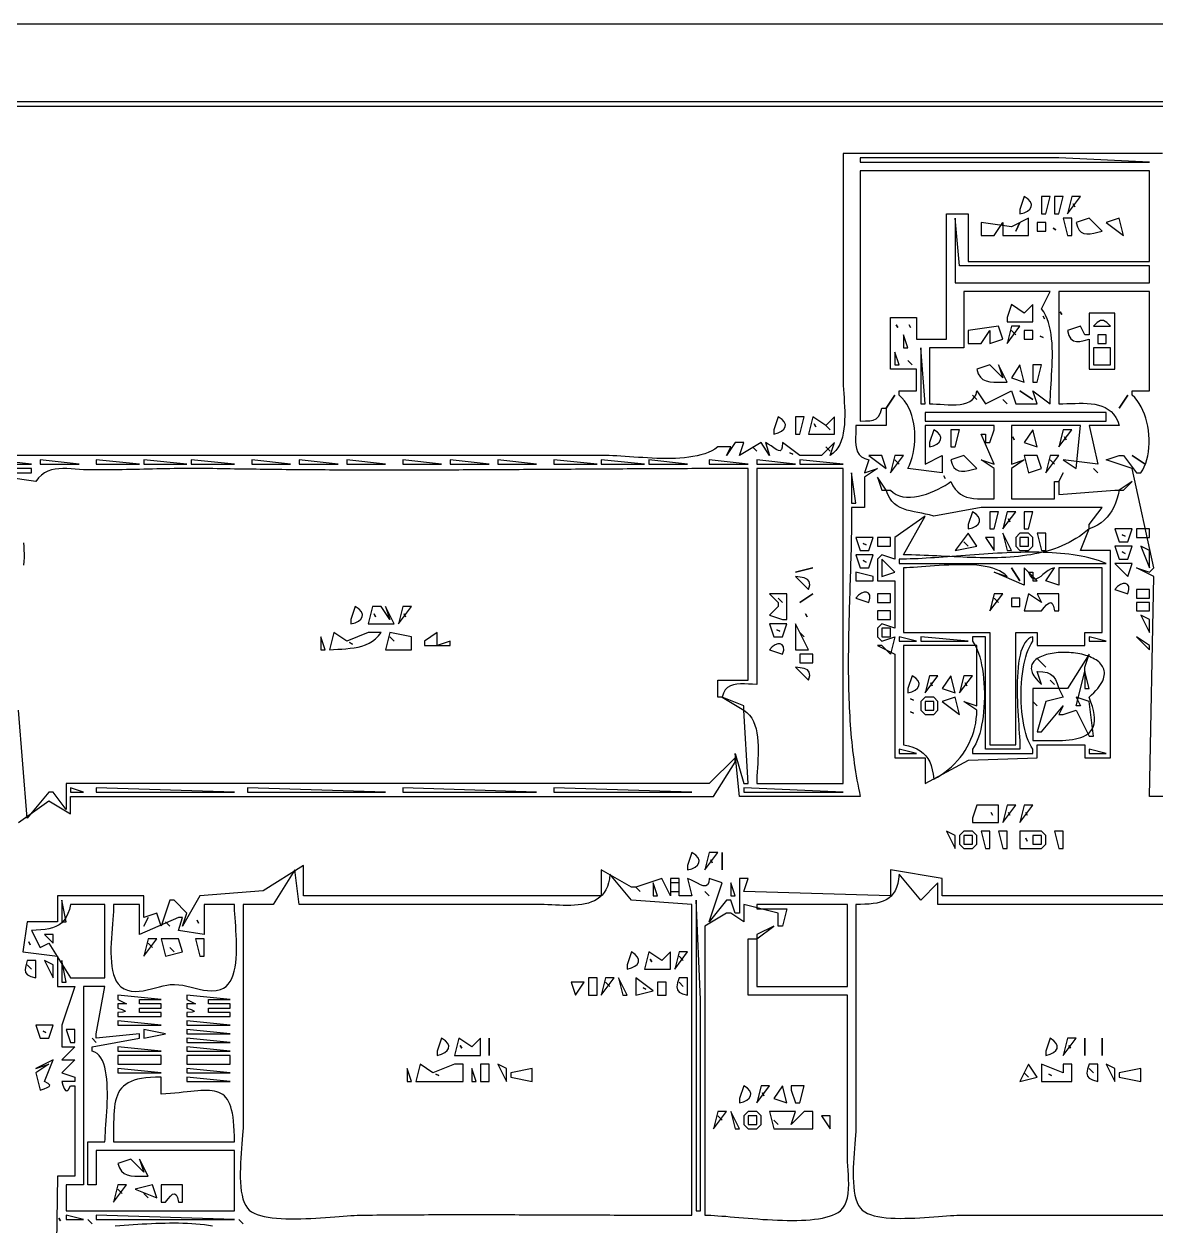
# Model space of a CAD drawing. Extents: x 0 to 1224, y 0 to 792.
# Drawn here: x 458.3 to 720.5, y 513.5 to 792 of the extents above; entities that cross this region are included whole.
import ezdxf

# ---------------------------------------------------------------- set-up
doc = ezdxf.new("R2010")
doc.units = 0
for name, color, linetype in [('C143', 143, 'CONTINUOUS'), ('C155', 155, 'CONTINUOUS'), ('C7', 7, 'CONTINUOUS')]:
    doc.layers.add(name, color=color, linetype=linetype)

msp = doc.modelspace()

# ---------------------------------------------------------------- linework, layer by layer
at = {"layer": 'C143'}
msp.add_lwpolyline([(687, 727), (686, 724), (686, 723), (692, 723), (692, 727), (690, 725), (687, 727)], dxfattribs=at)
at = {"layer": 'C155'}
for points in [[(690, 752), (689, 749), (689, 748), (689.971, 748.2821), (690.7403, 748.6607), (691.2878, 749.1186), (691.5935, 749.6387), (691.6376, 750.204), (691.4, 750.7973), (690.8608, 751.4017), (690, 752)], [(694, 752), (694, 748), (695, 748), (696, 752), (694, 752)], [(697, 752), (697, 748), (698, 748), (699, 752), (697, 752)], [(701, 752), (700, 748), (703, 752), (701, 752)]]:
    msp.add_lwpolyline(points, dxfattribs=at)
at = {"layer": 'C7'}
for points in [[(0, 792), (0, 0), (1224, 0), (1224, 792), (0, 792)], [(41, 774), (41, 18), (42, 18), (42, 773), (1184, 773), (1184, 18), (1185, 18), (1185, 774), (41, 774)], [(648, 762), (648, 710), (648.0138, 709.1663), (648.0507, 708.2798), (648.1041, 707.3481), (648.1672, 706.3788), (648.2332, 705.3795), (648.2954, 704.358), (648.3472, 703.3219), (648.3816, 702.2787), (648.3922, 701.2362), (648.3719, 700.202), (648.3143, 699.1838), (648.2125, 698.1892), (648.0598, 697.2258), (647.8494, 696.3014), (647.5747, 695.4235), (647.2289, 694.5998), (646.8052, 693.8379), (646.297, 693.1456), (645.6975, 692.5304), (645, 692), (646, 695), (643, 692), (638, 692), (634, 695), (633.9317, 693.9806), (633.7363, 693.3858), (633.4281, 693.1428), (633.021, 693.1788), (632.5294, 693.4212), (631.9673, 693.7972), (631.3489, 694.2342), (630.6884, 694.6593), (630, 695), (631, 692), (629, 695), (624, 692), (625, 695), (624, 695), (623, 695), (621, 692), (622, 694), (619, 694), (618.3161, 693.5312), (617.5787, 693.1167), (616.7917, 692.7537), (615.9589, 692.4391), (615.0841, 692.1703), (614.1712, 691.9442), (613.224, 691.758), (612.2464, 691.609), (611.2422, 691.4941), (610.2152, 691.4105), (609.1693, 691.3553), (608.1084, 691.3258), (607.0362, 691.3189), (605.9567, 691.3319), (604.8736, 691.3618), (603.7908, 691.4059), (602.7122, 691.4612), (601.6416, 691.5248), (600.5828, 691.5939), (599.5397, 691.6656), (598.5161, 691.7371), (597.5159, 691.8055), (596.5429, 691.8678), (595.601, 691.9213), (594.694, 691.9631), (593.8257, 691.9903), (593, 692), (524, 692), (259, 692)], [(722, 762), (648, 762)], [(652, 761), (652, 760), (719, 760), (698, 761), (652, 761)], [(652, 758), (652, 740), (652, 700), (653.1851, 700.0261), (654.1858, 700.0886), (655.0185, 700.2461), (655.6998, 700.5573), (656.2461, 701.0809), (656.674, 701.8756), (657, 703), (658, 703), (658, 699), (651, 699), (650.98, 698.0416), (650.9379, 697.0902), (650.9006, 696.1589), (650.895, 695.2606), (650.948, 694.4085), (651.0863, 693.6158), (651.337, 692.8954), (651.7268, 692.2606), (652.2826, 691.7243), (653.0314, 691.2997), (654, 691), (653, 688), (656, 689), (653, 687), (653, 680), (650, 680), (649.9982, 679.0217), (649.9929, 678.0407), (649.9844, 677.057), (649.9729, 676.0708), (649.9586, 675.0821), (649.9416, 674.0909), (649.9222, 673.0975), (649.9005, 672.102), (649.8769, 671.1043), (649.8514, 670.1046), (649.8243, 669.103), (649.7958, 668.0997), (649.766, 667.0946), (649.7353, 666.088), (649.7038, 665.0798), (649.6716, 664.0702), (649.6391, 663.0594), (649.6064, 662.0473), (649.5737, 661.0341), (649.5412, 660.0198), (649.5091, 659.0047), (649.4776, 657.9887), (649.447, 656.972), (649.4174, 655.9547), (649.389, 654.9369), (649.3621, 653.9186), (649.3368, 652.9), (649.3133, 651.8811), (649.2919, 650.8621), (649.2727, 649.8431), (649.2559, 648.8241), (649.2419, 647.8053), (649.2306, 646.7867), (649.2225, 645.7685), (649.2176, 644.7507), (649.2161, 643.7335), (649.2184, 642.7169), (649.2245, 641.701), (649.2347, 640.686), (649.2491, 639.6719), (649.2681, 638.6588), (649.2917, 637.6469), (649.3202, 636.6362), (649.3538, 635.6268), (649.3927, 634.6188), (649.4371, 633.6124), (649.4872, 632.6075), (649.5433, 631.6044), (649.6054, 630.6031), (649.6738, 629.6037), (649.7488, 628.6063), (649.8304, 627.611), (649.919, 626.6179), (650.0147, 625.6271), (650.1178, 624.6386), (650.2284, 623.6527), (650.3467, 622.6694), (650.4729, 621.6888), (650.6073, 620.7109), (650.7501, 619.7359), (650.9013, 618.7639), (651.0614, 617.795), (651.2304, 616.8292), (651.4085, 615.8668), (651.596, 614.9077), (651.7931, 613.952), (652, 613), (624, 613), (623, 623), (625, 616), (626, 616), (625, 633), (625.7127, 632.4583), (626.3213, 631.8335), (626.8332, 631.1334), (627.2559, 630.3656), (627.597, 629.5379), (627.8639, 628.6581), (628.0641, 627.7339), (628.2052, 626.7731), (628.2947, 625.7833), (628.34, 624.7724), (628.3487, 623.748), (628.3283, 622.718), (628.2862, 621.6901), (628.23, 620.672), (628.1672, 619.6715), (628.1053, 618.6962), (628.0518, 617.7541), (628.0142, 616.8527), (628, 616), (648, 616), (648, 689), (628, 689), (628, 639), (627.0416, 639.0199), (626.0902, 639.062), (625.1589, 639.0993), (624.2606, 639.1049), (623.4085, 639.0519), (622.6158, 638.9136), (621.8954, 638.6629), (621.2606, 638.2731), (620.7243, 637.7173), (620.2997, 636.9685), (620, 636), (619, 636), (619, 640), (626, 640), (626, 689), (625.0001, 688.9997), (624.0002, 688.9991), (623.0003, 688.9982), (622.0004, 688.997), (621.0005, 688.9956), (620.0006, 688.9938), (619.0007, 688.9918), (618.0007, 688.9895), (617.0008, 688.9869), (616.0008, 688.9842), (615.0009, 688.9811), (614.0009, 688.9778), (613.0009, 688.9744), (612.0009, 688.9706), (611.0009, 688.9667), (610.0009, 688.9626), (609.0009, 688.9583), (608.0008, 688.9537), (607.0008, 688.9491), (606.0008, 688.9442), (605.0007, 688.9392), (604.0006, 688.934), (603.0006, 688.9286), (602.0005, 688.9232), (601.0004, 688.9175), (600.0003, 688.9118), (599.0002, 688.906), (598.0001, 688.9), (597, 688.8939), (595.9999, 688.8878), (594.9998, 688.8815), (593.9997, 688.8752), (592.9996, 688.8688), (591.9994, 688.8623), (590.9993, 688.8558), (589.9992, 688.8492), (588.999, 688.8426), (587.9989, 688.836), (586.9988, 688.8293), (585.9986, 688.8226), (584.9985, 688.8159), (583.9983, 688.8092), (582.9981, 688.8025), (581.998, 688.7958), (580.9978, 688.7891), (579.9977, 688.7825), (578.9975, 688.7759), (577.9973, 688.7693), (576.9972, 688.7628), (575.997, 688.7564), (574.9968, 688.75), (573.9967, 688.7437), (572.9965, 688.7375), (571.9963, 688.7314), (570.9962, 688.7253), (569.996, 688.7194), (568.9959, 688.7136), (567.9957, 688.7079), (566.9955, 688.7023), (565.9954, 688.6969), (564.9952, 688.6916), (563.9951, 688.6865), (562.9949, 688.6815), (561.9948, 688.6767), (560.9946, 688.6721), (559.9945, 688.6676), (558.9944, 688.6634), (557.9942, 688.6593), (556.9941, 688.6554), (555.994, 688.6518), (554.9938, 688.6484), (553.9937, 688.6452), (552.9936, 688.6422), (551.9935, 688.6395), (550.9934, 688.6371), (549.9933, 688.6349), (548.9932, 688.6329), (547.9931, 688.6313), (546.9931, 688.6299), (545.993, 688.6288), (544.9929, 688.628), (543.9929, 688.6276), (542.9928, 688.6274), (541.9928, 688.6275), (540.9927, 688.628), (539.9927, 688.6289), (538.9927, 688.63), (537.9927, 688.6315), (536.9927, 688.6334), (535.9927, 688.6357), (534.9927, 688.6383), (533.9927, 688.6413), (532.9928, 688.6447), (531.9928, 688.6485), (530.9929, 688.6527), (529.9929, 688.6573), (528.993, 688.6624), (527.9931, 688.6678), (526.9932, 688.6737), (525.9933, 688.6801), (524.9934, 688.6869), (523.9936, 688.6942), (522.9937, 688.7019), (521.9939, 688.7101), (520.994, 688.7188), (519.9942, 688.728), (518.9944, 688.7376), (517.9946, 688.7478), (516.9948, 688.7585), (515.9951, 688.7698), (514.9953, 688.7815), (513.9956, 688.7938), (512.9959, 688.8066), (511.9962, 688.82), (510.9965, 688.834), (509.9968, 688.8485), (508.9971, 688.8636), (507.9975, 688.8793), (506.9979, 688.8956), (505.9982, 688.9124), (504.9986, 688.9299), (503.9991, 688.948), (502.9995, 688.9667), (502, 688.9861)], [(757, 613), (719, 613), (720, 664), (716, 666), (719, 665), (720, 666), (715, 689), (709, 691), (712, 692), (713, 692), (716, 688), (717, 688), (717.4282, 688.6851), (717.8011, 689.4334), (718.1191, 690.2376), (718.3826, 691.0904), (718.5922, 691.9846), (718.7483, 692.9129), (718.8514, 693.868), (718.9021, 694.8428), (718.9006, 695.8299), (718.8477, 696.8221), (718.7437, 697.8122), (718.589, 698.7929), (718.3843, 699.757), (718.1299, 700.6972), (717.8264, 701.6062), (717.4742, 702.4768), (717.0738, 703.3017), (716.6257, 704.0738), (716.1304, 704.7857), (715.5883, 705.4301), (715, 706), (715, 707), (719, 707), (719, 730), (698, 730), (698, 704), (698.9348, 704.0111), (699.8814, 704.0384), (700.834, 704.0724), (701.787, 704.1037), (702.7348, 704.1229), (703.6716, 704.1206), (704.5919, 704.0875), (705.4899, 704.0141), (706.36, 703.8911), (707.1965, 703.709), (707.9938, 703.4585), (708.7461, 703.1302), (709.4479, 702.7147), (710.0934, 702.2025), (710.6771, 701.5843), (711.1932, 700.8508), (711.636, 699.9925), (712, 699), (705, 699), (707, 690), (699, 691), (702, 689), (703, 699), (687, 699), (687, 698), (687, 690), (690, 691), (687, 689), (687, 682), (697, 682), (697, 686), (698, 686), (698, 683), (711, 684), (712, 684), (711.7351, 682.9257), (711.4365, 681.9103), (711.097, 680.954), (710.7093, 680.0566), (710.2661, 679.2181), (709.7601, 678.4387), (709.1842, 677.7181), (708.5309, 677.0566), (707.7931, 676.454), (706.9636, 675.9104), (706.0349, 675.4257), (705, 675), (705, 676), (708, 680), (680, 680), (669, 678), (668.0645, 678.2533), (667.1359, 678.4638), (666.2192, 678.6461), (665.3195, 678.815), (664.442, 678.9851), (663.5916, 679.1713), (662.7734, 679.3883), (661.9927, 679.6508), (661.2543, 679.9735), (660.5635, 680.3712), (659.9252, 680.8586), (659.3447, 681.4505), (658.8269, 682.1615), (658.377, 683.0064), (658, 684), (659, 684), (659.6144, 683.4176), (660.3033, 682.9699), (661.057, 682.6473), (661.8658, 682.4405), (662.72, 682.3399), (663.61, 682.3363), (664.5261, 682.4202), (665.4587, 682.5821), (666.3981, 682.8128), (667.3347, 683.1026), (668.2588, 683.4423), (669.1607, 683.8225), (670.0308, 684.2336), (670.8594, 684.6663), (671.637, 685.1113), (672.3537, 685.5589), (673, 686), (673.4593, 685.0278), (673.9815, 684.2246), (674.5636, 683.5746), (675.2024, 683.0617), (675.8949, 682.6702), (676.638, 682.3841), (677.4287, 682.1876), (678.2639, 682.0647), (679.1405, 681.9997), (680.0554, 681.9766), (681.0057, 681.9795), (681.9883, 681.9926), (683, 682), (683, 689), (680, 691), (683, 690), (680, 697), (681, 697), (681, 695), (682, 695), (683, 698), (683, 699), (667, 699), (667, 690), (671, 692), (671, 688), (663, 689), (663.3769, 689.7952), (663.708, 690.6411), (663.992, 691.5308), (664.2275, 692.4573), (664.413, 693.4135), (664.5473, 694.3924), (664.6289, 695.387), (664.6564, 696.3904), (664.6286, 697.3954), (664.5439, 698.3952), (664.4012, 699.3827), (664.1988, 700.351), (663.9356, 701.2929), (663.61, 702.2015), (663.2209, 703.0698), (662.7666, 703.8908), (662.246, 704.6575), (661.6575, 705.3629), (661, 706), (661, 707), (665, 707), (665, 712), (659, 712), (659, 724), (665, 724), (665, 719), (672, 719), (672, 748), (677, 748), (677, 737), (719, 737), (719, 758), (652, 758)], [(701.333313, 750.333313), (701.666687, 749.666687), (701.333313, 750.333313)], [(674, 747), (674, 732), (719, 732), (719, 736), (675, 736), (674, 747)], [(680, 746), (680, 743), (681, 743), (683, 743), (685, 746), (685, 743), (691, 743), (691, 747), (687, 745), (680, 746)], [(699, 747), (700, 743), (701, 743), (701, 747), (699, 747)], [(705, 747), (702, 746), (702.3016, 744.9812), (702.7055, 744.2452), (703.2069, 743.7559), (703.8011, 743.4777), (704.4835, 743.3747), (705.2493, 743.4113), (706.0937, 743.5515), (707.0122, 743.7597), (708, 744), (705, 747)], [(712, 747), (709, 746), (713, 743), (712, 747)], [(689, 746), (688, 744), (689, 746)], [(693, 746), (693, 744), (695, 744), (695, 746), (693, 746)], [(696.666687, 744.666687), (697.333313, 744.333313), (696.666687, 744.666687)], [(676, 730), (676, 717), (668, 717), (668, 704), (668.7755, 703.9827), (669.6163, 703.9397), (670.506, 703.8841), (671.428, 703.829), (672.366, 703.7874), (673.3034, 703.7725), (674.2238, 703.7974), (675.1108, 703.8751), (675.9479, 704.0188), (676.7185, 704.2416), (677.4063, 704.5565), (677.9949, 704.9767), (678.4676, 705.5153), (678.8081, 706.1853), (679, 707), (681, 704), (687, 707), (688, 704), (693, 704), (692, 707), (696, 704), (696.0106, 704.8614), (696.0401, 705.7619), (696.0843, 706.6972), (696.1394, 707.6629), (696.2014, 708.6546), (696.2664, 709.6681), (696.3304, 710.6989), (696.3895, 711.7427), (696.4397, 712.7952), (696.477, 713.8519), (696.4976, 714.9086), (696.4975, 715.9609), (696.4727, 717.0044), (696.4193, 718.0348), (696.3334, 719.0477), (696.2109, 720.0388), (696.048, 721.0037), (695.8407, 721.9382), (695.585, 722.8377), (695.277, 723.698), (694.9128, 724.5147), (694.4885, 725.2835), (694, 726), (696, 730), (676, 730)], [(694.333313, 724.333313), (694.666687, 723.666687), (694.333313, 724.333313)], [(698.333313, 725.333313), (698.666687, 724.666687), (698.333313, 725.333313)], [(705, 725), (705, 720), (704, 720), (703, 722), (700, 721), (700.3377, 719.8589), (700.789, 719.0741), (701.3612, 718.6028), (702.0613, 718.4023), (702.8964, 718.4301), (703.8735, 718.6435), (705, 719), (705, 712), (711, 712), (711, 725), (705, 725)], [(660.333313, 722.333313), (660.666687, 721.666687), (660.333313, 722.333313)], [(663.333313, 722.333313), (663.666687, 721.666687), (663.333313, 722.333313)], [(677, 721), (677, 718), (678, 718), (680, 718), (682, 721), (682, 718), (685, 719), (684, 722), (677, 721)], [(687, 722), (686, 718), (689, 722), (687, 722)], [(706, 722), (710, 722), (709.1359, 722.8701), (708.3679, 723.3052), (707.6319, 723.3052), (706.864, 722.8701), (706, 722)], [(662, 720), (662, 717), (663, 717), (662, 720)], [(687, 721), (688, 720), (687, 721)], [(690, 721), (690, 719), (692, 719), (692, 721), (690, 721)], [(693.666687, 719.666687), (694.333313, 719.333313), (693.666687, 719.666687)], [(707, 720), (707, 718), (709, 718), (709, 720), (707, 720)], [(660, 716), (660, 713), (661, 713), (660, 716)], [(666, 717), (666, 704), (667, 704), (666, 717)], [(706, 717), (706, 713), (710, 713), (710, 717), (709, 717), (706, 717)], [(663, 714), (664, 713), (663, 714)], [(682, 713), (679, 712), (679.3328, 710.959), (679.8141, 710.1924), (680.428, 709.6584), (681.1584, 709.3152), (681.9895, 709.1211), (682.9051, 709.0343), (683.8894, 709.013), (684.9263, 709.0155), (686, 709), (684, 713), (685, 710), (682, 713)], [(689, 713), (687, 710), (690, 709), (689, 713)], [(692, 713), (692, 709), (693, 709), (694, 713), (692, 713)], [(660, 706), (658, 703), (660, 706)], [(678, 706), (679, 705), (678, 706)], [(685, 705), (686, 704), (685, 705)], [(689, 707), (692, 705), (689, 707)], [(714, 706), (712, 703), (714, 706)], [(667, 702), (667, 700), (709, 700), (709, 702), (667, 702)], [(633, 701), (632, 698), (632, 697), (632.971, 697.2821), (633.7403, 697.6607), (634.2878, 698.1186), (634.5935, 698.6387), (634.6376, 699.204), (634.4, 699.7973), (633.8608, 700.4017), (633, 701)], [(637, 701), (637, 697), (638, 697), (639, 701), (637, 701)], [(641, 701), (640, 697), (646, 697), (646, 701), (644, 699), (641, 701)], [(641.333313, 699.333313), (641.666687, 698.666687), (641.333313, 699.333313)], [(644, 699), (645, 698), (644, 699)], [(669, 698), (668, 695), (668, 694), (668.971, 694.2821), (669.7403, 694.6607), (670.2878, 695.1185), (670.5935, 695.6386), (670.6376, 696.2039), (670.4, 696.7973), (669.8608, 697.4016), (669, 698)], [(673, 698), (673, 694), (674, 694), (675, 698), (673, 698)], [(687.333313, 696.333313), (687.666687, 695.666687), (687.333313, 696.333313)], [(692, 698), (690, 695), (693, 694), (692, 698)], [(699, 698), (698, 694), (701, 698), (699, 698)], [(699.333313, 696.333313), (699.666687, 695.666687), (699.333313, 696.333313)], [(627, 694), (628, 693), (627, 694)], [(644, 694), (645, 693), (644, 694)], [(451, 691), (451, 690), (460, 690), (451, 691)], [(462, 691), (462, 690), (471, 690), (462, 691)], [(475, 691), (475, 690), (485, 690), (475, 691)], [(486, 691), (486, 690), (496, 690), (486, 691)], [(497, 691), (497, 690), (507, 690), (497, 691)], [(511, 691), (511, 690), (520, 690), (511, 691)], [(522, 691), (522, 690), (531, 690), (522, 691)], [(533, 691), (533, 690), (542, 690), (533, 691)], [(546, 691), (546, 690), (555, 690), (546, 691)], [(557, 691), (557, 690), (566, 690), (557, 691)], [(568, 691), (568, 690), (577, 690), (568, 691)], [(581, 691), (581, 690), (591, 690), (581, 691)], [(592, 691), (592, 690), (602, 690), (592, 691)], [(603, 691), (603, 690), (612, 690), (603, 691)], [(617, 691), (617, 690), (626, 690), (617, 691)], [(628, 691), (628, 690), (637, 690), (628, 691)], [(635.666687, 692.666687), (636.333313, 692.333313), (635.666687, 692.666687)], [(638, 691), (638, 690), (648, 690), (638, 691)], [(654, 692), (658, 689), (657, 692), (654, 692)], [(660, 692), (659, 688), (662, 692), (660, 692)], [(660, 691), (661, 690), (660, 691)], [(676, 692), (673, 691), (673.3016, 689.9812), (673.7055, 689.2452), (674.2069, 688.7559), (674.8011, 688.4777), (675.4835, 688.3747), (676.2493, 688.4113), (677.0937, 688.5515), (678.0122, 688.7597), (679, 689), (676, 692)], [(690, 692), (691, 688), (694, 689), (693, 692), (690, 692)], [(696, 692), (695, 688), (698, 692), (696, 692)], [(696, 691), (697, 690), (696, 691)], [(715, 692), (718, 690), (715, 692)], [(454, 688), (460, 688), (460, 689), (445, 689)], [(502, 688.986), (500.9999, 689.0029), (499.9997, 689.0146), (498.9994, 689.0214), (497.999, 689.0238), (496.9986, 689.022), (495.9982, 689.0165), (494.9977, 689.0077), (493.9971, 688.9958), (492.9966, 688.9813), (491.996, 688.9645), (490.9954, 688.9458), (489.9949, 688.9257), (488.9944, 688.9043), (487.9939, 688.8822), (486.9935, 688.8597), (485.9932, 688.8372), (484.9929, 688.8149), (483.9927, 688.7934), (482.9926, 688.773), (481.9927, 688.754), (480.9928, 688.7369), (479.9931, 688.7219), (478.9936, 688.7095), (477.9942, 688.7001), (476.9949, 688.6939), (475.9959, 688.6914), (474.997, 688.693), (473.9984, 688.699), (473, 688.7098), (472.0375, 688.7411), (471.0702, 688.7992), (470.1034, 688.8688), (469.1423, 688.9346), (468.1922, 688.9811), (467.2583, 688.993), (466.3458, 688.9549), (465.46, 688.8516), (464.6061, 688.6676), (463.7895, 688.3875), (463.0153, 687.9961), (462.2888, 687.4779), (461.6153, 686.8177), (461, 686), (454, 687)], [(650, 688), (650, 681), (651, 681), (650, 688)], [(699, 688), (698, 686), (699, 688)], [(706, 689), (707, 688), (706, 689)], [(656, 687), (657, 684), (658, 684), (656, 687)], [(671.333313, 687.333313), (671.666687, 686.666687), (671.333313, 687.333313)], [(712, 684), (713, 684), (715, 686), (712, 684)], [(667, 678), (660, 673), (660, 668), (657, 669), (656, 668), (656, 663), (660, 663), (660, 652), (657, 653), (656, 652), (656, 650), (657, 649), (660, 650), (659, 646), (657, 648), (656, 648), (660, 646), (660, 622), (667, 622), (667, 616), (677.089478, 621.397339), (693, 622), (693, 625), (704, 625), (704, 622), (710, 622), (710, 670), (703, 670), (705, 675), (704.2684, 674.389), (703.5192, 673.8147), (702.7529, 673.2761), (701.9702, 672.772), (701.1715, 672.3016), (700.3575, 671.8636), (699.5288, 671.4571), (698.6859, 671.0811), (697.8295, 670.7344), (696.9601, 670.416), (696.0784, 670.1249), (695.1849, 669.8601), (694.2802, 669.6204), (693.3649, 669.4049), (692.4395, 669.2125), (691.5048, 669.0422), (690.5612, 668.8928), (689.6094, 668.7634), (688.6499, 668.653), (687.6833, 668.5604), (686.7102, 668.4846), (685.7313, 668.4246), (684.7471, 668.3794), (683.7581, 668.3478), (682.765, 668.3289), (681.7684, 668.3215), (680.7688, 668.3248), (679.7669, 668.3375), (678.7632, 668.3587), (677.7583, 668.3873), (676.7528, 668.4223), (675.7473, 668.4626), (674.7424, 668.5071), (673.7387, 668.5549), (672.7367, 668.6049), (671.7371, 668.6561), (670.7405, 668.7073), (669.7473, 668.7576), (668.7583, 668.8058), (667.774, 668.8511), (666.795, 668.8922), (665.8218, 668.9282), (664.8552, 668.958), (663.8956, 668.9806), (662.9437, 668.9949), (662, 669), (667, 678)], [(678, 679), (677, 676), (677, 675), (677.971, 675.2821), (678.7403, 675.6607), (679.2878, 676.1186), (679.5935, 676.6387), (679.6375, 677.204), (679.3999, 677.7973), (678.8607, 678.4017), (678, 679)], [(682, 679), (682, 675), (683, 675), (684, 679), (682, 679)], [(686, 679), (685, 675), (688, 679), (686, 679)], [(686.333313, 677.333313), (686.666687, 676.666687), (686.333313, 677.333313)], [(690, 679), (690, 675), (691, 675), (692, 679), (690, 679)], [(677, 674), (674, 670), (679, 671), (677, 674)], [(685, 674), (686, 670), (687, 670), (685, 674)], [(689, 674), (688, 673), (688, 671), (689, 670), (691, 670), (692, 671), (692, 673), (691, 674), (689, 674)], [(693, 674), (694, 670), (695, 670), (695, 674), (693, 674)], [(711, 675), (712, 672), (714, 672), (715, 675), (711, 675)], [(716, 675), (716, 673), (719, 673), (719, 675), (716, 675)], [(458.221, 666.6434), (458.2869, 667.5003), (458.325, 668.3604), (458.3355, 669.221), (458.3183, 670.0796), (458.2736, 670.9333), (458.2012, 671.7795)], [(651, 673), (652, 670), (654, 670), (655, 673), (651, 673)], [(652.666687, 671.666687), (653.333313, 671.333313), (652.666687, 671.666687)], [(656, 673), (656, 671), (659, 671), (659, 673), (656, 673)], [(676, 672), (677, 671), (676, 672)], [(681, 673), (683, 670), (683, 673), (681, 673)], [(689, 673), (689, 671), (691, 671), (691, 673), (689, 673)], [(712.666687, 673.666687), (713.333313, 673.333313), (712.666687, 673.666687)], [(651, 669), (652, 666), (654, 666), (655, 669), (651, 669)], [(661, 668), (661, 667), (709, 667), (708.228, 667.3072), (707.4329, 667.5917), (706.6155, 667.854), (705.7768, 668.0948), (704.9177, 668.3149), (704.0392, 668.5149), (703.1421, 668.6956), (702.2274, 668.8576), (701.296, 669.0016), (700.3488, 669.1283), (699.3868, 669.2385), (698.4109, 669.3327), (697.4221, 669.4118), (696.4211, 669.4763), (695.4091, 669.5271), (694.3868, 669.5647), (693.3553, 669.5899), (692.3154, 669.6034), (691.2682, 669.6059), (690.2144, 669.598), (689.1551, 669.5805), (688.0911, 669.5541), (687.0235, 669.5194), (685.953, 669.4772), (684.8807, 669.4281), (683.8075, 669.3728), (682.7342, 669.3121), (681.6619, 669.2466), (680.5915, 669.177), (679.5238, 669.1041), (678.4599, 669.0285), (677.4006, 668.9508), (676.3468, 668.8719), (675.2996, 668.7924), (674.2597, 668.7129), (673.2282, 668.6343), (672.206, 668.5571), (671.194, 668.4822), (670.1931, 668.4101), (669.2042, 668.3415), (668.2283, 668.2772), (667.2664, 668.2179), (666.3193, 668.1643), (665.3879, 668.117), (664.4732, 668.0767), (663.5762, 668.0442), (662.6976, 668.0201), (661.8386, 668.0051), (661, 668)], [(711, 671), (712, 668), (714, 668), (715, 671), (711, 671)], [(712.666687, 669.666687), (713.333313, 669.333313), (712.666687, 669.666687)], [(717, 671), (719, 666), (719, 670), (717, 671)], [(637, 665), (641, 666), (637, 665)], [(652.666687, 667.666687), (653.333313, 667.333313), (652.666687, 667.666687)], [(657, 668), (657, 665), (657, 664), (660, 665), (657, 668)], [(662, 666), (662, 651), (682, 651), (682, 625), (688, 625), (688, 651), (693, 651), (693, 648), (704, 648), (704, 651), (708, 651), (708, 666), (698, 666), (698, 662), (695, 663), (697, 666), (696.2263, 665.7458), (695.5292, 665.3663), (694.8983, 664.9141), (694.3233, 664.4417), (693.7939, 664.0021), (693.2999, 663.6477), (692.8309, 663.4314), (692.3768, 663.4058), (691.9271, 663.6235), (691.4716, 664.1374), (691, 665), (692, 665), (692, 663), (693, 663), (690, 666), (690, 662), (683, 665), (686, 664), (685.4956, 664.4956), (684.9074, 664.9313), (684.2418, 665.3103), (683.5048, 665.636), (682.7029, 665.9116), (681.8424, 666.1405), (680.9294, 666.3259), (679.9704, 666.4713), (678.9716, 666.5798), (677.9393, 666.6548), (676.8798, 666.6996), (675.7994, 666.7176), (674.7043, 666.7119), (673.6009, 666.6861), (672.4955, 666.6432), (671.3943, 666.5867), (670.3036, 666.5199), (669.2298, 666.4461), (668.1791, 666.3686), (667.1578, 666.2906), (666.1722, 666.2156), (665.2286, 666.1468), (664.3333, 666.0875), (663.4926, 666.0411), (662.7127, 666.0108), (662, 666)], [(687, 666), (689, 663), (687, 666)], [(711, 667), (714, 664), (715, 667), (711, 667)], [(637, 664), (640, 661), (640.271, 662.0721), (640.1666, 662.8264), (639.737, 663.3296), (639.0326, 663.6484), (638.1035, 663.8496), (637, 664)], [(651, 665), (651, 664), (651, 663), (655, 663), (655, 664), (651, 665)], [(651, 659), (654, 658), (654.2463, 658.9568), (654.2031, 659.6658), (653.9263, 660.1321), (653.472, 660.3608), (652.8961, 660.3568), (652.2548, 660.1253), (651.6041, 659.6713), (651, 659)], [(711, 661), (714, 660), (714.2463, 660.9568), (714.2031, 661.6658), (713.9263, 662.1321), (713.472, 662.3608), (712.8961, 662.3568), (712.2548, 662.1253), (711.6041, 661.6713), (711, 661)], [(716, 661), (716, 659), (719, 659), (719, 661), (716, 661)], [(631, 660), (633, 658), (633, 657), (631, 655), (634, 654), (635, 654), (635, 660), (631, 660)], [(633, 659), (634, 658), (633, 659)], [(638, 658), (641, 660), (638, 658)], [(656, 660), (656, 658), (659, 658), (659, 660), (656, 660)], [(683, 660), (682, 656), (685, 660), (683, 660)], [(683, 659), (684, 658), (683, 659)], [(687, 659), (687, 657), (689, 657), (689, 659), (687, 659)], [(691, 660), (690, 656), (694, 656), (694.6093, 656.8034), (695.1694, 657.4318), (695.6737, 657.8295), (696.1155, 657.9408), (696.4883, 657.7101), (696.7853, 657.0817), (697, 656), (698, 656), (698, 660), (693, 660), (694, 658), (691, 660)], [(716, 658), (716, 656), (719, 656), (719, 658), (716, 658)], [(535, 657), (534, 654), (534, 653), (534.971, 653.2821), (535.7403, 653.6607), (536.2878, 654.1186), (536.5935, 654.6387), (536.6375, 655.204), (536.3999, 655.7973), (535.8607, 656.4017), (535, 657)], [(539, 657), (538, 653), (544, 653), (542, 657), (543, 654), (541, 657), (539, 657)], [(539.333313, 655.333313), (539.666687, 654.666687), (539.333313, 655.333313)], [(546, 657), (545, 653), (548, 657), (546, 657)], [(546.333313, 655.333313), (546.666687, 654.666687), (546.333313, 655.333313)], [(639.333313, 655.333313), (639.666687, 654.666687), (639.333313, 655.333313)], [(656, 656), (656, 654), (659, 654), (659, 656), (656, 656)], [(717, 655), (719, 651), (719, 652), (719, 654), (717, 655)], [(631, 653), (632, 650), (634, 650), (635, 653), (631, 653)], [(637, 653), (637, 647), (640, 647), (637, 653)], [(657, 652), (657, 650), (659, 650), (659, 652), (657, 652)], [(527, 650), (527, 647), (528, 647), (527, 650)], [(530, 651), (529, 647), (529.9566, 647.0625), (530.9194, 647.1177), (531.8829, 647.176), (532.8419, 647.2479), (533.7909, 647.3437), (534.7246, 647.4738), (535.6377, 647.6487), (536.5247, 647.8787), (537.3803, 648.1743), (538.1992, 648.5458), (538.9759, 649.0038), (539.7052, 649.5585), (540.3817, 650.2204), (541, 651), (538, 651), (533, 649), (530, 651)], [(543, 651), (542, 647), (548, 647), (548, 648), (548, 650), (543, 651)], [(543, 650), (544, 649), (543, 650)], [(554, 651), (551, 649), (551, 648), (557, 648), (557, 649), (554, 648), (554, 651)], [(632.666687, 651.666687), (633.333313, 651.333313), (632.666687, 651.666687)], [(638, 651), (639, 650), (638, 651)], [(661, 650), (661, 649), (665, 649), (661, 650)], [(666, 650), (666, 649), (677, 649), (666, 650)], [(678, 650), (678, 649), (678.3917, 648.4208), (678.7533, 647.7617), (679.0848, 647.0289), (679.3861, 646.2289), (679.6573, 645.368), (679.8984, 644.4528), (680.1093, 643.4895), (680.2901, 642.4846), (680.4408, 641.4445), (680.5614, 640.3756), (680.6518, 639.2843), (680.712, 638.1769), (680.7422, 637.06), (680.7422, 635.9399), (680.712, 634.823), (680.6518, 633.7156), (680.5614, 632.6243), (680.4408, 631.5554), (680.2901, 630.5153), (680.1093, 629.5104), (679.8984, 628.5471), (679.6573, 627.6319), (679.3861, 626.771), (679.0848, 625.971), (678.7533, 625.2382), (678.3917, 624.5791), (678, 624), (678, 623), (692, 623), (692, 624), (691.6082, 624.5791), (691.2466, 625.2382), (690.9151, 625.971), (690.6138, 626.771), (690.3426, 627.6319), (690.1015, 628.5471), (689.8906, 629.5104), (689.7098, 630.5153), (689.5591, 631.5554), (689.4385, 632.6243), (689.3481, 633.7156), (689.2879, 634.823), (689.2577, 635.9399), (689.2577, 637.06), (689.2879, 638.1769), (689.3481, 639.2843), (689.4385, 640.3756), (689.5591, 641.4445), (689.7098, 642.4846), (689.8906, 643.4895), (690.1015, 644.4528), (690.3426, 645.368), (690.6138, 646.2289), (690.9151, 647.0289), (691.2466, 647.7617), (691.6082, 648.4208), (692, 649), (692, 650), (691.455, 649.8177), (690.964, 649.5213), (690.5244, 649.1178), (690.1336, 648.6144), (689.7893, 648.0184), (689.4889, 647.3369), (689.23, 646.577), (689.01, 645.7461), (688.8265, 644.8511), (688.677, 643.8994), (688.559, 642.8981), (688.47, 641.8544), (688.4076, 640.7754), (688.3692, 639.6684), (688.3524, 638.5405), (688.3547, 637.3989), (688.3736, 636.2508), (688.4067, 635.1034), (688.4513, 633.9638), (688.5051, 632.8392), (688.5656, 631.7369), (688.6303, 630.6639), (688.6966, 629.6275), (688.7622, 628.6349), (688.8245, 627.6932), (688.881, 626.8096), (688.9293, 625.9913), (688.9669, 625.2455), (688.9913, 624.5793), (689, 624), (681, 624), (681, 650), (678, 650)], [(705, 650), (705, 649), (709, 649), (705, 650)], [(716, 650), (719, 647), (719, 648), (716, 650)], [(533.666687, 648.666687), (534.333313, 648.333313), (533.666687, 648.666687)], [(631, 647), (634, 646), (634.2463, 646.9568), (634.2031, 647.6658), (633.9263, 648.1321), (633.472, 648.3607), (632.8962, 648.3568), (632.2549, 648.1253), (631.6041, 647.6713), (631, 647)], [(662, 648), (662, 625), (663.1422, 624.7292), (664.1648, 624.4048), (665.0731, 624.0212), (665.8726, 623.573), (666.5686, 623.0547), (667.1666, 622.4607), (667.6721, 621.7856), (668.0903, 621.0238), (668.4268, 620.1698), (668.687, 619.2182), (668.8762, 618.1634), (669, 617), (669.9002, 617.5), (670.7654, 618.0416), (671.5944, 618.6232), (672.386, 619.243), (673.1391, 619.8994), (673.8524, 620.5907), (674.5247, 621.3152), (675.155, 622.0714), (675.7419, 622.8574), (676.2843, 623.6717), (676.781, 624.5125), (677.2309, 625.3782), (677.6327, 626.2672), (677.9852, 627.1777), (678.2874, 628.1081), (678.5379, 629.0567), (678.7356, 630.0219), (678.8793, 631.0019), (678.9678, 631.9952), (679, 633), (676, 635), (679, 634), (679, 648), (662, 648)], [(694, 639), (693, 642), (694.2587, 641.924), (695.2677, 641.7286), (696.0678, 641.3863), (696.7, 640.8697), (697.2055, 640.1514), (697.6251, 639.204), (698, 638), (692, 638), (692, 626), (692.8714, 625.9963), (693.7458, 625.9875), (694.6193, 625.977), (695.4882, 625.968), (696.349, 625.9639), (697.198, 625.9681), (698.0314, 625.9838), (698.8456, 626.0144), (699.6369, 626.0632), (700.4017, 626.1336), (701.1362, 626.2288), (701.8368, 626.3523), (702.4999, 626.5074), (703.1217, 626.6973), (703.6986, 626.9255), (704.2268, 627.1952), (704.7028, 627.5099), (705.1229, 627.8727), (705.4833, 628.2871), (705.7805, 628.7564), (706.0106, 629.2839), (706.1701, 629.873), (706.2553, 630.5269), (706.2625, 631.2491), (706.188, 632.0428), (706.0282, 632.9114), (705.7794, 633.8583), (705.4378, 634.8867), (705, 636), (705.5861, 636.5308), (706.1142, 637.0475), (706.5859, 637.55), (707.0027, 638.0383), (707.3662, 638.5124), (707.6781, 638.9724), (707.9399, 639.4184), (708.1531, 639.8502), (708.3195, 640.2681), (708.4405, 640.6719), (708.5178, 641.0617), (708.5529, 641.4376), (708.5475, 641.7995), (708.503, 642.1475), (708.4212, 642.4817), (708.3036, 642.8019), (708.1517, 643.1084), (707.9672, 643.401), (707.7517, 643.6799), (707.5067, 643.945), (707.2338, 644.1964), (706.9346, 644.434), (706.6108, 644.658), (706.2638, 644.8684), (705.8953, 645.0651), (705.5069, 645.2483), (705.1001, 645.4178), (704.6765, 645.5738), (704.2378, 645.7163), (703.7855, 645.8454), (703.3212, 645.9609), (702.8464, 646.063), (702.3628, 646.1517), (701.872, 646.227), (701.3756, 646.2889), (700.875, 646.3375), (700.372, 646.3728), (699.8681, 646.3948), (699.3649, 646.4036), (698.864, 646.3991), (698.3669, 646.3815), (697.8753, 646.3506), (697.3907, 646.3066), (696.9148, 646.2494), (696.4491, 646.1792), (695.9952, 646.0959), (695.5546, 645.9995), (695.1291, 645.8902), (694.7201, 645.7678), (694.3293, 645.6324), (693.9582, 645.4841), (693.6084, 645.3229), (693.2815, 645.1488), (692.9792, 644.9619), (692.7029, 644.7621), (692.4543, 644.5495), (692.2349, 644.3241), (692.0465, 644.0859), (691.8904, 643.835), (691.7684, 643.5714), (691.6819, 643.2951), (691.6327, 643.0062), (691.6222, 642.7046), (691.6522, 642.3904), (691.724, 642.0637), (691.8395, 641.7243), (692, 641.3725), (692.2073, 641.0082), (692.4629, 640.6314), (692.7683, 640.2421), (693.1253, 639.8405), (693.5353, 639.4264), (694, 639)], [(638, 646), (638, 644), (641, 644), (641, 646), (638, 646)], [(705, 646), (700, 638), (698, 638), (699, 636), (695, 635), (693, 628), (694, 628), (699, 634), (698, 632), (699, 632), (702, 633), (705, 627), (706, 627), (705, 635), (702, 636), (703, 634), (702, 634), (704, 642), (704, 638), (705, 638), (704, 642), (704, 643), (705, 646)], [(693, 645), (695, 643), (693, 645)], [(637, 643), (640, 640), (640.271, 641.0721), (640.1666, 641.8264), (639.737, 642.3296), (639.0326, 642.6484), (638.1035, 642.8496), (637, 643)], [(664, 641), (663, 638), (663, 637), (663.971, 637.2821), (664.7403, 637.6607), (665.2878, 638.1186), (665.5935, 638.6387), (665.6376, 639.204), (665.4, 639.7973), (664.8608, 640.4017), (664, 641)], [(668, 641), (667, 637), (670, 641), (668, 641)], [(673, 641), (671, 638), (674, 637), (673, 641)], [(676, 641), (675, 637), (678, 641), (676, 641)], [(668.333313, 639.333313), (668.666687, 638.666687), (668.333313, 639.333313)], [(676.333313, 639.333313), (676.666687, 638.666687), (676.333313, 639.333313)], [(696, 640), (697, 639), (696, 640)], [(620, 636), (625, 633), (625, 634), (620, 636)], [(663.666687, 635.666687), (664.333313, 635.333313), (663.666687, 635.666687)], [(667, 636), (666, 635), (666, 633), (667, 632), (669, 632), (670, 633), (670, 635), (669, 636), (667, 636)], [(667, 635), (667, 633), (669, 633), (669, 635), (667, 635)], [(674, 636), (671, 635), (675, 632), (674, 636)], [(692, 635), (693, 634), (692, 635)], [(457, 607), (464, 612), (469, 609), (469, 613), (618, 613), (623, 621), (623, 622), (617, 616), (562, 616), (468, 616), (468, 610), (465, 614), (464, 614), (459, 608), (457, 633)], [(663.666687, 632.666687), (664.333313, 632.333313), (663.666687, 632.666687)], [(661, 624), (661, 623), (665, 623), (661, 624)], [(705, 624), (705, 623), (709, 623), (705, 624)], [(469, 615), (469, 614), (472, 614), (469, 615)], [(475, 615), (475, 614), (507, 614), (475, 615)], [(510, 615), (510, 614), (542, 614), (510, 615)], [(546, 615), (546, 614), (577, 614), (546, 615)], [(581, 615), (581, 614), (613, 614), (581, 615)], [(625, 615), (625, 614), (648, 614), (625, 615)], [(679, 611), (678, 608), (678, 607), (684, 607), (684, 611), (679, 611)], [(686, 611), (685, 607), (688, 611), (686, 611)], [(690, 611), (689, 607), (692, 611), (690, 611)], [(682.333313, 609.333313), (682.666687, 608.666687), (682.333313, 609.333313)], [(686.333313, 609.333313), (686.666687, 608.666687), (686.333313, 609.333313)], [(690.333313, 609.333313), (690.666687, 608.666687), (690.333313, 609.333313)], [(672, 605), (674, 601), (674, 602), (674, 604), (672, 605)], [(676, 605), (675, 604), (675, 602), (676, 601), (678, 601), (679, 602), (679, 604), (678, 605), (676, 605)], [(680, 605), (681, 601), (682, 601), (682, 605), (680, 605)], [(684, 605), (685, 601), (686, 601), (686, 605), (684, 605)], [(689, 605), (689, 601), (694, 601), (695, 602), (695, 604), (694, 605), (689, 605)], [(697, 605), (698, 601), (699, 601), (699, 605), (697, 605)], [(676, 604), (676, 602), (678, 602), (678, 604), (676, 604)], [(690.333313, 603.333313), (690.666687, 602.666687), (690.333313, 603.333313)], [(692, 604), (692, 602), (694, 602), (694, 604), (692, 604)], [(613, 600), (612, 597), (612, 596), (612.971, 596.2821), (613.7403, 596.6607), (614.2878, 597.1186), (614.5935, 597.6387), (614.6376, 598.204), (614.4, 598.7973), (613.8608, 599.4017), (613, 600)], [(617, 600), (616, 596), (619, 600), (617, 600)], [(620, 600), (620, 596), (620, 600)], [(781, 590), (671, 590), (671, 594), (659, 596), (659, 590), (625, 591), (626, 594), (625, 594), (624, 594), (624, 586), (623, 586), (622, 589), (621, 589), (617, 584), (620, 593), (617, 594), (616.9, 593.0561), (616.6191, 592.5093), (616.1861, 592.2905), (615.6296, 592.3307), (614.9784, 592.5608), (614.2611, 592.9118), (613.5065, 593.3147), (612.7432, 593.7004), (612, 594), (613, 590), (610, 590), (610, 591), (610, 594), (608, 594), (608, 590), (606, 594), (600, 592), (599, 592), (592, 596), (592, 590), (523, 590), (523, 597), (513.664368, 591.141235), (499, 590)], [(521, 596), (516, 588), (509, 588), (509, 537), (508.9858, 536.2496), (508.9467, 535.417), (508.8881, 534.5118), (508.8152, 533.544), (508.7334, 532.5234), (508.6478, 531.46), (508.5639, 530.3636), (508.4869, 529.2441), (508.4221, 528.1114), (508.3747, 526.9753), (508.3502, 525.8457), (508.3537, 524.7326), (508.3906, 523.6457), (508.4661, 522.595), (508.5856, 521.5903), (508.7544, 520.6416), (508.9777, 519.7586), (509.2608, 518.9514), (509.609, 518.2296), (510.0277, 517.6034)], [(510.0277, 517.6033), (510.4458, 517.1674), (510.9635, 516.7822), (511.5737, 516.4452), (512.2691, 516.1536), (513.0428, 515.9048), (513.8874, 515.6964), (514.796, 515.5255), (515.7613, 515.3897), (516.7762, 515.2862), (517.8337, 515.2126), (518.9265, 515.1662), (520.0475, 515.1443), (521.1896, 515.1444), (522.3456, 515.1638), (523.5085, 515.2), (524.6711, 515.2503), (525.8262, 515.312), (526.9667, 515.3827), (528.0855, 515.4597), (529.1754, 515.5403), (530.2294, 515.622), (531.2402, 515.7021), (532.2007, 515.778), (533.1039, 515.8472), (533.9426, 515.907), (534.7095, 515.9547), (535.3977, 515.9879), (536, 516.0038), (536.9993, 516.0149), (537.9987, 516.0256), (538.998, 516.0356), (539.9974, 516.0451), (540.9968, 516.054), (541.9963, 516.0623), (542.9957, 516.0702), (543.9951, 516.0775), (544.9946, 516.0843), (545.9941, 516.0906), (546.9936, 516.0965), (547.9931, 516.1018), (548.9926, 516.1067), (549.9921, 516.1112), (550.9917, 516.1152), (551.9912, 516.1188), (552.9908, 516.122), (553.9904, 516.1247), (554.99, 516.1271), (555.9897, 516.1291), (556.9893, 516.1308), (557.989, 516.132), (558.9887, 516.133), (559.9884, 516.1336), (560.9881, 516.1339), (561.9878, 516.1339), (562.9876, 516.1336), (563.9873, 516.133), (564.9871, 516.1321), (565.9869, 516.131), (566.9867, 516.1296), (567.9866, 516.128), (568.9864, 516.1261), (569.9863, 516.1241), (570.9862, 516.1218), (571.9861, 516.1194), (572.986, 516.1168), (573.9859, 516.114), (574.9859, 516.111), (575.9859, 516.1079), (576.9859, 516.1047), (577.9859, 516.1014), (578.986, 516.0979), (579.986, 516.0944), (580.9861, 516.0907), (581.9862, 516.087), (582.9863, 516.0833), (583.9865, 516.0794), (584.9866, 516.0756), (585.9868, 516.0717), (586.987, 516.0678), (587.9872, 516.0639), (588.9875, 516.06), (589.9877, 516.0562), (590.988, 516.0523), (591.9883, 516.0485), (592.9887, 516.0448), (593.989, 516.0411), (594.9894, 516.0375), (595.9898, 516.034), (596.9902, 516.0307), (597.9906, 516.0274), (598.9911, 516.0242), (599.9916, 516.0212), (600.9921, 516.0183), (601.9926, 516.0156), (602.9932, 516.0131), (603.9937, 516.0108), (604.9943, 516.0086), (605.9949, 516.0067), (606.9956, 516.005), (607.9963, 516.0035), (608.9969, 516.0022), (609.9977, 516.0013), (610.9984, 516.0005), (611.9992, 516.0001), (613, 516), (613, 588), (599, 589), (594, 595), (593.8755, 593.9519), (593.6729, 593.0077), (593.3963, 592.1623), (593.0499, 591.4102), (592.6379, 590.7465), (592.1643, 590.1658), (591.6334, 589.663), (591.0493, 589.2329), (590.4161, 588.8702), (589.7379, 588.5698), (589.0191, 588.3265), (588.2636, 588.135), (587.4757, 587.9902), (586.6594, 587.8869), (585.8191, 587.8199), (584.9587, 587.7839), (584.0824, 587.7737), (583.1945, 587.7843), (582.299, 587.8103), (581.4001, 587.8466), (580.5019, 587.8879), (579.6087, 587.9291), (578.7245, 587.965), (577.8536, 587.9903), (577, 588), (522, 588), (521, 596)], [(617.333313, 598.333313), (617.666687, 597.666687), (617.333313, 598.333313)], [(755, 588), (670, 588), (670, 593), (666, 589), (661, 595), (660.8698, 593.8491), (660.6665, 592.8316), (660.3916, 591.9391), (660.0466, 591.1636), (659.6331, 590.4968), (659.1526, 589.9306), (658.6066, 589.4568), (657.9967, 589.0672), (657.3244, 588.7536), (656.5912, 588.5079), (655.7987, 588.3218), (654.9484, 588.1872), (654.0419, 588.0959), (653.0806, 588.0397), (652.0661, 588.0104), (651, 588), (651, 537), (650.9858, 536.2497), (650.9467, 535.417), (650.8881, 534.5118), (650.8152, 533.544), (650.7334, 532.5235), (650.6478, 531.4601), (650.5639, 530.3637), (650.4869, 529.2442), (650.4221, 528.1115), (650.3747, 526.9754), (650.3502, 525.8458), (650.3537, 524.7326), (650.3906, 523.6458), (650.4661, 522.595), (650.5856, 521.5904), (650.7544, 520.6416), (650.9777, 519.7586), (651.2608, 518.9514), (651.609, 518.2296), (652.0277, 517.6034)], [(600, 592), (601, 591), (600, 592)], [(604, 593), (604, 590), (605, 590), (604, 593)], [(608, 593), (608, 591), (610, 591), (610, 593), (608, 593)], [(616, 591), (617, 590), (616, 591)], [(622, 593), (622, 590), (623, 590), (622, 593)], [(499, 590), (495, 583), (496, 586), (493, 589), (492, 589), (490, 583), (489, 586), (486, 585), (486, 590), (466, 590), (466, 584), (459, 584), (458, 577), (466, 576), (466, 569), (470, 569), (467, 560), (467, 555), (470, 555), (467, 552), (470, 552), (467, 549), (470, 548), (470, 547), (467, 547), (467.2786, 546.1005), (467.5503, 545.373), (467.8366, 544.9085), (468.1591, 544.7975), (468.5397, 545.1311), (469, 546), (470, 546), (470, 525), (466, 525), (465, 458)], [(469, 588), (468.7596, 586.8665), (468.4362, 585.8864), (468.0319, 585.0485), (467.5488, 584.3413), (466.989, 583.7537), (466.3545, 583.2743), (465.6475, 582.8918), (464.8701, 582.5949), (464.0244, 582.3724), (463.1124, 582.213), (462.1363, 582.1053), (461.0981, 582.038), (460, 582), (462, 578), (464, 579), (469, 571), (477, 571), (477, 588), (469, 588)], [(467, 589), (467, 584), (468, 584), (467, 589)], [(479, 588), (478.9851, 587.2358), (478.9444, 586.3895), (478.8839, 585.4715), (478.8094, 584.4923), (478.7268, 583.4623), (478.642, 582.3923), (478.561, 581.2925), (478.4896, 580.1735), (478.4337, 579.0459), (478.3993, 577.9201), (478.3922, 576.8066), (478.4183, 575.716), (478.4835, 574.6587), (478.5939, 573.6453), (478.7551, 572.6862), (478.9732, 571.7919), (479.2541, 570.973), (479.6036, 570.24), (480.0277, 569.6034)], [(492.1304, 569.4158), (493.1104, 569.4674), (494.0778, 569.4079), (495.0357, 569.2628), (495.9875, 569.0576), (496.9363, 568.8178), (497.8856, 568.5691), (498.8385, 568.3369), (499.7982, 568.1468), (500.7682, 568.0242), (501.7515, 567.9949), (502.7516, 568.0842), (503.7716, 568.3178), (504.4527, 568.6036), (505.0493, 569.0126), (505.5666, 569.5345), (506.0095, 570.1592), (506.3831, 570.8764), (506.6925, 571.6759), (506.9426, 572.5477), (507.1385, 573.4814), (507.2852, 574.4669), (507.3879, 575.4941), (507.4514, 576.5527), (507.4809, 577.6325), (507.4814, 578.7234), (507.458, 579.8151), (507.4156, 580.8976), (507.3593, 581.9606), (507.2942, 582.9939), (507.2253, 583.9873), (507.1576, 584.9307), (507.0962, 585.8138), (507.0461, 586.6265), (507.0123, 587.3586), (507, 588), (500, 588), (500, 581), (494, 582), (495, 585), (494, 585), (485, 581), (485, 588), (479, 588)], [(614, 589), (614, 517), (615, 517), (615, 566), (614, 589)], [(625, 588), (625, 584), (622, 586), (621, 586), (616, 583), (616, 516), (616.6691, 515.991), (617.3992, 515.9654), (618.1862, 515.925), (619.0259, 515.8717), (619.9139, 515.8073), (620.8463, 515.7336), (621.8186, 515.6526), (622.8268, 515.566), (623.8666, 515.4758), (624.9339, 515.3837), (626.0244, 515.2917), (627.134, 515.2016), (628.2584, 515.1152), (629.3934, 515.0344), (630.5349, 514.9611), (631.6786, 514.897), (632.8204, 514.8441), (633.956, 514.8042), (635.0813, 514.7792), (636.192, 514.7709), (637.284, 514.7812), (638.353, 514.8119), (639.3949, 514.8648), (640.4054, 514.9419), (641.3804, 515.045), (642.3156, 515.176), (643.2069, 515.3366), (644.05, 515.5287), (644.8408, 515.7543), (645.5751, 516.0151), (646.2486, 516.3131), (646.8571, 516.6499), (647.3966, 517.0277), (647.9657, 517.6019), (648.4155, 518.309), (648.7583, 519.1291), (649.0063, 520.0427), (649.172, 521.0301), (649.2678, 522.0717), (649.306, 523.1479), (649.299, 524.239), (649.2592, 525.3255), (649.1988, 526.3875), (649.1304, 527.4057), (649.0662, 528.3602), (649.0186, 529.2315), (649, 530), (649, 567), (626, 567), (626, 580), (628, 580), (628, 569), (649, 569), (649, 588), (628, 588), (628, 587), (635, 587), (634, 583), (633, 583), (633, 586), (625, 588)], [(487, 585), (486, 583), (487, 585)], [(491, 584), (492, 583), (491, 584)], [(498.333344, 584.333313), (498.666656, 583.666687), (498.333344, 584.333313)], [(632, 583), (628, 581), (628, 580), (632, 583)], [(459.333344, 579.333313), (459.666656, 578.666687), (459.333344, 579.333313)], [(463, 581), (465, 579), (465, 581), (463, 581)], [(487, 580), (486, 576), (489, 580), (487, 580)], [(490, 580), (491, 576), (495, 577), (494, 580), (490, 580)], [(498, 580), (499, 576), (500, 576), (500, 580), (498, 580)], [(487, 579), (488, 578), (487, 579)], [(492, 578), (493, 577), (492, 578)], [(599, 577), (598, 574), (598, 573), (598.971, 573.2821), (599.7403, 573.6607), (600.2878, 574.1186), (600.5935, 574.6387), (600.6376, 575.204), (600.4, 575.7973), (599.8608, 576.4017), (599, 577)], [(603, 577), (602, 573), (608, 573), (608, 577), (606, 575), (603, 577)], [(610, 577), (609, 573), (612, 577), (610, 577)], [(459, 575), (458.6535, 573.8097), (458.5052, 572.9005), (458.6105, 572.2187), (459.0245, 571.7105), (459.8026, 571.3221), (461, 571), (461, 575), (459, 575)], [(459, 574), (460, 573), (459, 574)], [(463, 575), (465, 571), (465, 572), (465, 574), (463, 575)], [(467, 575), (467, 570), (468, 570), (467, 575)], [(603.333313, 575.333313), (603.666687, 574.666687), (603.333313, 575.333313)], [(610, 576), (611, 575), (610, 576)], [(589, 571), (589, 567), (590, 567), (591, 567), (591, 571), (589, 571)], [(593, 571), (592, 567), (595, 571), (593, 571)], [(596, 571), (597, 567), (598, 567), (596, 571)], [(600, 571), (600, 567), (604, 568), (600, 571)], [(610, 571), (609.6535, 569.8097), (609.5053, 568.9005), (609.6105, 568.2187), (610.0246, 567.7105), (610.8026, 567.3221), (612, 567), (612, 571), (610, 571)], [(472, 569), (472, 523), (468, 523), (468, 517), (507, 517), (507, 531), (475, 531), (475, 523), (473, 523), (473, 533), (477, 533), (477.0112, 533.6323), (477.0423, 534.3521), (477.0893, 535.1502), (477.148, 536.0175), (477.2146, 536.9449), (477.285, 537.923), (477.3551, 538.9429), (477.421, 539.9954), (477.4786, 541.0712), (477.5239, 542.1614), (477.553, 543.2566), (477.5617, 544.3477), (477.5461, 545.4257), (477.5022, 546.4813), (477.4259, 547.5054), (477.3132, 548.4889), (477.1602, 549.4225), (476.9627, 550.2971), (476.7169, 551.1037), (476.4186, 551.833), (476.0638, 552.4758), (475.6486, 553.0231), (475.1689, 553.4656), (474.6207, 553.7943), (474, 554), (474, 555), (485, 557), (485, 558), (475, 557), (475, 558), (477, 569), (472, 569)], [(480.0277, 569.6033), (480.6809, 568.9307), (481.4131, 568.44), (482.2125, 568.111), (483.0677, 567.9236), (483.9669, 567.8577), (484.8986, 567.8932), (485.8512, 568.01), (486.8131, 568.188), (487.7727, 568.4072), (488.7184, 568.6473), (489.6386, 568.8883), (490.5217, 569.1102), (491.3562, 569.2927), (492.1304, 569.4159)], [(585, 570), (586, 567), (588, 570), (585, 570)], [(593, 570), (594, 569), (593, 570)], [(601.666687, 568.666687), (602.333313, 568.333313), (601.666687, 568.666687)], [(605, 570), (605, 567), (607, 567), (607, 570), (605, 570)], [(610, 570), (611, 569), (610, 570)], [(480, 567), (480, 566), (482, 565), (480, 565), (480, 564), (480.9978, 563.645), (481.5822, 563.3657), (481.6678, 563.1638), (481.1688, 563.0412), (480, 563), (480, 562), (490, 562), (490, 563), (485, 563), (485, 564), (490, 564), (490, 565), (485, 565), (485, 566), (490, 566), (480, 567)], [(496, 567), (496, 566), (498, 565), (496, 565), (496, 564), (496.9978, 563.645), (497.5822, 563.3657), (497.6677, 563.1638), (497.1688, 563.0412), (496, 563), (496, 562), (506, 562), (506, 563), (501, 563), (501, 564), (506, 564), (506, 565), (501, 565), (501, 566), (506, 566), (496, 567)], [(461, 560), (462, 557), (464, 557), (465, 560), (461, 560)], [(480, 561), (480, 560), (490, 560), (480, 561)], [(496, 561), (496, 560), (506, 560), (496, 561)], [(462.666656, 558.666687), (463.333344, 558.333313), (462.666656, 558.666687)], [(468, 559), (469, 556), (470, 556), (470, 559), (468, 559)], [(474, 557), (475, 556), (474, 557)], [(486, 559), (486, 557), (491, 558), (486, 559)], [(496, 559), (496, 558), (506, 558), (496, 559)], [(496, 557), (496, 556), (506, 556), (496, 557)], [(555, 557), (554, 554), (554, 553), (554.971, 553.2821), (555.7403, 553.6607), (556.2878, 554.1186), (556.5935, 554.6387), (556.6376, 555.204), (556.4, 555.7973), (555.8608, 556.4017), (555, 557)], [(559, 557), (558, 553), (564, 553), (564, 557), (562, 555), (559, 557)], [(566, 557), (566, 553), (566, 557)], [(696, 557), (695, 554), (695, 553), (695.971, 553.2821), (696.7403, 553.6607), (697.2878, 554.1186), (697.5935, 554.6387), (697.6376, 555.204), (697.4, 555.7973), (696.8608, 556.4017), (696, 557)], [(700, 557), (699, 553), (702, 557), (700, 557)], [(704, 557), (704, 553), (704, 557)], [(708, 557), (708, 553), (708, 557)], [(480, 555), (480, 554), (490, 554), (480, 555)], [(496, 555), (496, 554), (506, 554), (496, 555)], [(559.333313, 555.333313), (559.666687, 554.666687), (559.333313, 555.333313)], [(700.333313, 555.333313), (700.666687, 554.666687), (700.333313, 555.333313)], [(461, 550), (464, 551), (461, 549), (462, 545), (462.8994, 545.2786), (463.6268, 545.5502), (464.0915, 545.8365), (464.2024, 546.1591), (463.8688, 546.5397), (463, 547), (465, 552), (461, 550)], [(480, 553), (480, 551), (490, 551), (490, 553), (480, 553)], [(496, 553), (496, 551), (506, 551), (506, 553), (496, 553)], [(480, 550), (480, 549), (490, 549), (480, 550)], [(496, 550), (496, 549), (506, 549), (496, 550)], [(547, 550), (547, 547), (548, 547), (547, 550)], [(550, 551), (549, 547), (560, 547), (560, 551), (559, 551), (558, 551), (553, 549), (550, 551)], [(553.666687, 548.666687), (554.333313, 548.333313), (553.666687, 548.666687)], [(562, 550), (562, 547), (563, 547), (562, 550)], [(564, 551), (564, 547), (565, 547), (566, 547), (566, 551), (564, 551)], [(568, 551), (570, 547), (570, 548), (570, 550), (568, 551)], [(571, 549), (571, 548), (576, 547), (576, 548), (576, 550), (571, 549)], [(691, 551), (689, 547), (693, 548), (691, 551)], [(690, 549), (691, 548), (690, 549)], [(694, 551), (694, 547), (701, 547), (701, 551), (700, 551), (699, 551), (699, 549), (694, 551)], [(695.666687, 548.666687), (696.333313, 548.333313), (695.666687, 548.666687)], [(705, 551), (704.6535, 549.8097), (704.5053, 548.9006), (704.6106, 548.2187), (705.0246, 547.7105), (705.8026, 547.3221), (707, 547), (707, 551), (705, 551)], [(705, 550), (706, 549), (705, 550)], [(709, 551), (711, 547), (711, 548), (711, 550), (709, 551)], [(712, 549), (712, 548), (717, 547), (717, 548), (717, 550), (712, 549)], [(479, 533), (507, 533), (506.9873, 534.3367), (506.9488, 535.5739), (506.8841, 536.7151), (506.7925, 537.7638), (506.6735, 538.7236), (506.5266, 539.5981), (506.3511, 540.3908), (506.1467, 541.1054), (505.9127, 541.7454), (505.6485, 542.3143), (505.3537, 542.8157), (505.0276, 543.2532), (504.6698, 543.6304), (504.2797, 543.9508), (503.8567, 544.2181), (503.4003, 544.4356), (502.9099, 544.6072), (502.385, 544.7362), (501.8251, 544.8263), (501.2296, 544.8811), (500.598, 544.9041), (499.9296, 544.8989), (499.224, 544.869), (498.4807, 544.8181), (497.699, 544.7496), (496.8784, 544.6672), (496.0184, 544.5744), (495.1185, 544.4749), (494.178, 544.3721), (493.1964, 544.2696), (492.1733, 544.1711), (491.108, 544.08), (490, 544), (490, 548), (488.7157, 547.9796), (487.5353, 547.9185), (486.4543, 547.8162), (485.4683, 547.6722), (484.5731, 547.4861), (483.7641, 547.2573), (483.0372, 546.9854), (482.3879, 546.67), (481.8118, 546.3105), (481.3046, 545.9065), (480.862, 545.4574), (480.4795, 544.963), (480.1528, 544.4225), (479.8776, 543.8357), (479.6495, 543.2019), (479.464, 542.5208), (479.317, 541.7918), (479.2039, 541.0145), (479.1205, 540.1885), (479.0623, 539.3131), (479.0251, 538.3881), (479.0044, 537.4128), (478.9959, 536.3868), (478.9953, 535.3096), (478.998, 534.1808), (479, 533)], [(496, 548), (496, 547), (506, 547), (496, 548)], [(625, 546), (624, 543), (624, 542), (624.971, 542.2821), (625.7403, 542.6607), (626.2878, 543.1186), (626.5935, 543.6387), (626.6375, 544.204), (626.3999, 544.7973), (625.8607, 545.4017), (625, 546)], [(629, 546), (628, 542), (631, 546), (629, 546)], [(634, 546), (632, 543), (635, 542), (634, 546)], [(636, 546), (636, 545), (637, 542), (638, 542), (639, 546), (636, 546)], [(629.333313, 544.333313), (629.666687, 543.666687), (629.333313, 544.333313)], [(619, 540), (618, 536), (621, 540), (619, 540)], [(619, 539), (620, 538), (619, 539)], [(622, 540), (623, 536), (624, 536), (622, 540)], [(626, 540), (625, 539), (625, 537), (626, 536), (628, 536), (629, 537), (629, 539), (628, 540), (626, 540)], [(626, 539), (626, 537), (628, 537), (628, 539), (626, 539)], [(631, 540), (632, 536), (641, 536), (641, 540), (640, 540), (639, 540), (636, 537), (637, 540), (631, 540)], [(632, 538), (633, 537), (632, 538)], [(643, 539), (645, 536), (645, 539), (643, 539)], [(483, 529), (480, 528), (480.3328, 526.9589), (480.8141, 526.1923), (481.428, 525.6583), (482.1584, 525.3151), (482.9895, 525.1211), (483.9051, 525.0343), (484.8894, 525.013), (485.9263, 525.0155), (487, 525), (485, 529), (486, 526), (483, 529)], [(480, 523), (479, 519), (482, 523), (480, 523)], [(480, 522), (481, 521), (480, 522)], [(484, 522), (489, 520), (488, 523), (484, 522)], [(486, 521), (487, 520), (486, 521)], [(490, 523), (490, 519), (491, 519), (491.6093, 519.8034), (492.1695, 520.4318), (492.6738, 520.8295), (493.1156, 520.9408), (493.4883, 520.7101), (493.7853, 520.0817), (494, 519), (495, 519), (495, 523), (490, 523)], [(466.333344, 515.333313), (466.666656, 514.666687), (466.333344, 515.333313)], [(468, 516), (468, 515), (472, 515), (468, 516)], [(475, 516), (475, 515), (507, 515), (475, 516)], [(652.0277, 517.6033), (652.4678, 517.1475), (653.0124, 516.7507), (653.6528, 516.4093), (654.3808, 516.12), (655.1879, 515.8794), (656.0657, 515.684), (657.0058, 515.5303), (657.9998, 515.415), (659.0393, 515.3346), (660.1159, 515.2857), (661.2212, 515.2649), (662.3468, 515.2687), (663.4842, 515.2937), (664.6251, 515.3365), (665.7611, 515.3937), (666.8837, 515.4617), (667.9846, 515.5373), (669.0553, 515.6169), (670.0875, 515.6972), (671.0727, 515.7746), (672.0025, 515.8458), (672.8686, 515.9074), (673.6624, 515.9559), (674.3757, 515.9879), (675, 516), (732, 516)], [(473, 515), (474, 514), (473, 515)], [(501.9035, 513.4479), (500.9768, 513.6014), (500.0318, 513.7327), (499.0697, 513.843), (498.0921, 513.9335), (497.1002, 514.0053), (496.0955, 514.0596), (495.0793, 514.0973), (494.053, 514.1198), (493.0181, 514.128), (491.9758, 514.1232), (490.9277, 514.1065), (489.8749, 514.0789), (488.8191, 514.0417), (487.7614, 513.996), (486.7034, 513.9428), (485.6464, 513.8834), (484.5918, 513.8188), (483.5409, 513.7501), (482.4952, 513.6786), (481.456, 513.6053), (480.4248, 513.5314), (479.4029, 513.458)], [(508, 515), (509, 514), (508, 515)]]:
    msp.add_lwpolyline(points, dxfattribs=at)

doc.saveas('drawing.dxf')
